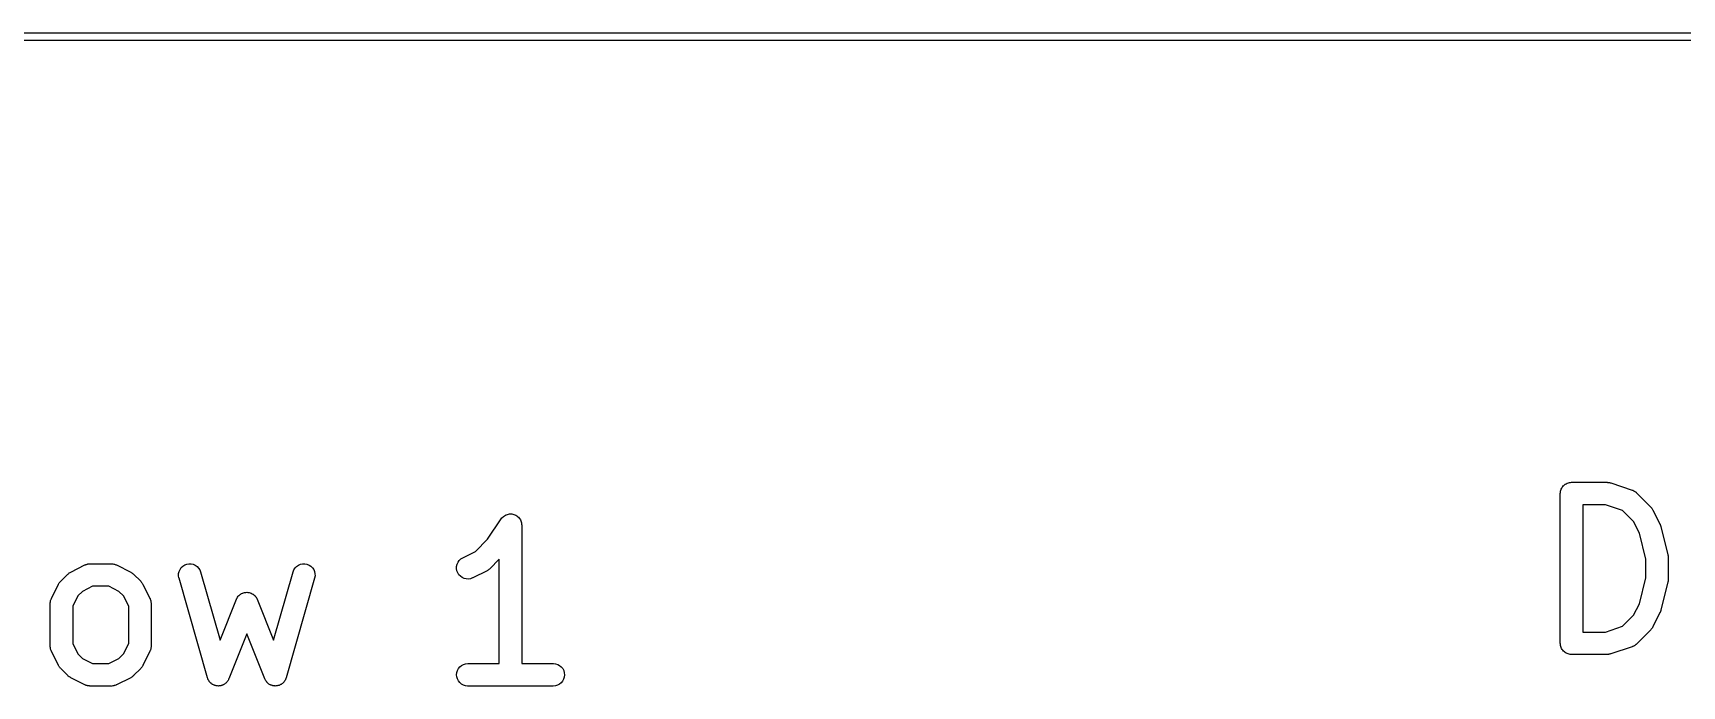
# Model space of a CAD drawing. Extents: x 47 to 146.1, y -90.2 to -39.3.
# Drawn here: x 83.76 to 94.77, y -43.71 to -39.34 of the extents above; entities that cross this region are included whole.
import ezdxf

# ---------------------------------------------------------------- set-up
doc = ezdxf.new("R2010")
doc.units = 0
doc.header["$MEASUREMENT"] = 0
doc.layers.add('BLACK', color=7, linetype='CONTINUOUS')

msp = doc.modelspace()

# ---------------------------------------------------------------- linework, layer by layer
at = {"layer": 'BLACK', "linetype": 'CONTINUOUS'}
for p, q in [((46.9912, -39.345), (146.049, -39.345)), ((146.025, -39.395), (47.015, -39.395)), ((93.9607, -42.4207), (93.9615, -42.4137)), ((93.9615, -42.4137), (93.9622, -42.4067)), ((93.9622, -42.4067), (93.9623, -42.4064)), ((93.9623, -42.4064), (93.9624, -42.4062)), ((93.9624, -42.4062), (93.9645, -42.3995)), ((93.9645, -42.3995), (93.9666, -42.3927)), ((93.9666, -42.3927), (93.9667, -42.3924)), ((93.9667, -42.3924), (93.9668, -42.3922)), ((93.9668, -42.3922), (93.9702, -42.386)), ((93.9702, -42.386), (93.9735, -42.3798)), ((93.9735, -42.3798), (93.9737, -42.3796)), ((93.9737, -42.3796), (93.9738, -42.3794)), ((93.9738, -42.3794), (93.9784, -42.374)), ((93.9784, -42.374), (93.9829, -42.3685)), ((93.9829, -42.3685), (93.9831, -42.3684)), ((93.9831, -42.3684), (93.9832, -42.3682)), ((93.9832, -42.3682), (93.9887, -42.3638)), ((93.9887, -42.3638), (93.9942, -42.3593)), ((93.9942, -42.3593), (93.9944, -42.3592)), ((93.9944, -42.3592), (93.9946, -42.359)), ((93.9946, -42.359), (94.0009, -42.3557)), ((94.0009, -42.3557), (94.0071, -42.3524)), ((94.0071, -42.3524), (94.0074, -42.3523)), ((94.0074, -42.3523), (94.0076, -42.3522)), ((94.0076, -42.3522), (94.0144, -42.3502)), ((94.0144, -42.3502), (94.0211, -42.3482)), ((94.0211, -42.3482), (94.0214, -42.3481)), ((94.0214, -42.3481), (94.0217, -42.3481)), ((94.0217, -42.3481), (94.0287, -42.3474)), ((94.0287, -42.3474), (94.0357, -42.3467)), ((94.0357, -42.3467), (94.2738, -42.3467)), ((94.2738, -42.3467), (94.2749, -42.3468)), ((94.2749, -42.3468), (94.279, -42.3472)), ((94.279, -42.3472), (94.2833, -42.3473)), ((94.2833, -42.3473), (94.2863, -42.348)), ((94.2863, -42.348), (94.2894, -42.3484)), ((94.2894, -42.3484), (94.2934, -42.3497)), ((94.2934, -42.3497), (94.2975, -42.3506)), ((94.2975, -42.3506), (94.4404, -42.3982)), ((94.4404, -42.3982), (94.4414, -42.3986)), ((94.4414, -42.3986), (94.4434, -42.3995)), ((94.4434, -42.3995), (94.4455, -42.4001)), ((94.4455, -42.4001), (94.45, -42.4025)), ((94.45, -42.4025), (94.4547, -42.4047)), ((94.4547, -42.4047), (94.4564, -42.406)), ((94.4564, -42.406), (94.4584, -42.407)), ((94.4584, -42.407), (94.4624, -42.4103)), ((94.4624, -42.4103), (94.4665, -42.4133)), ((94.4665, -42.4133), (94.468, -42.4149)), ((94.468, -42.4149), (94.4697, -42.4163)), ((93.9607, -42.4212), (93.9607, -42.4207)), ((93.9607, -42.4217), (93.9607, -42.4212)), ((93.9607, -42.4212), (93.9607, -42.4212)), ((93.9607, -42.4212), (93.9607, -42.4212)), ((93.9607, -43.4217), (93.9607, -42.4217)), ((94.1107, -42.4967), (94.1107, -43.3467)), ((94.2616, -42.4967), (94.1107, -42.4967)), ((94.3762, -42.5349), (94.2616, -42.4967)), ((94.4697, -42.4163), (94.5649, -42.5116)), ((94.5649, -42.5116), (94.5657, -42.5123)), ((94.5657, -42.5123), (94.5683, -42.5156)), ((94.5683, -42.5156), (94.5712, -42.5187)), ((94.5712, -42.5187), (94.5729, -42.5213)), ((94.5729, -42.5213), (94.5748, -42.5238)), ((94.5748, -42.5238), (94.5767, -42.5275)), ((86.7936, -42.7275), (86.8847, -42.5908)), ((86.8847, -42.5908), (86.8853, -42.59)), ((86.8853, -42.5899), (86.89, -42.5843)), ((86.8853, -42.59), (86.8853, -42.5899)), ((86.8853, -42.59), (86.8853, -42.59)), ((86.8853, -42.59), (86.8853, -42.59)), ((86.89, -42.5843), (86.8947, -42.5788)), ((86.8947, -42.5788), (86.8948, -42.5787)), ((86.8947, -42.5788), (86.8947, -42.5788)), ((86.8948, -42.5787), (86.9006, -42.574)), ((86.9006, -42.574), (86.9061, -42.5696)), ((86.9061, -42.5696), (86.9061, -42.5696)), ((86.9061, -42.5696), (86.9062, -42.5696)), ((86.9062, -42.5696), (86.913, -42.566)), ((86.913, -42.566), (86.919, -42.5628)), ((86.919, -42.5628), (86.9191, -42.5628)), ((86.9191, -42.5628), (86.9192, -42.5628)), ((86.9192, -42.5628), (86.9264, -42.5607)), ((86.9264, -42.5607), (86.9331, -42.5587)), ((86.9331, -42.5587), (86.9331, -42.5587)), ((86.9331, -42.5587), (86.9332, -42.5587)), ((86.9332, -42.5587), (86.9404, -42.558)), ((86.9404, -42.558), (86.9477, -42.5574)), ((86.9477, -42.5574), (86.9478, -42.5574)), ((86.9477, -42.5574), (86.9477, -42.5574)), ((86.9478, -42.5574), (86.9553, -42.5582)), ((86.9553, -42.5582), (86.9622, -42.5589)), ((86.9622, -42.5589), (86.9623, -42.5589)), ((86.9623, -42.5589), (86.9623, -42.5589)), ((86.9623, -42.5589), (86.9697, -42.5612)), ((86.9697, -42.5612), (86.9762, -42.5632)), ((86.9762, -42.5632), (86.9763, -42.5633)), ((86.9763, -42.5633), (86.9763, -42.5633)), ((86.9763, -42.5633), (86.9828, -42.5668)), ((86.9828, -42.5668), (86.9891, -42.5702)), ((86.9891, -42.5702), (86.9891, -42.5702)), ((86.9891, -42.5702), (86.9892, -42.5703)), ((86.9892, -42.5703), (86.9948, -42.5749)), ((86.9948, -42.5749), (87.0004, -42.5795)), ((87.0004, -42.5795), (87.0004, -42.5796)), ((87.0004, -42.5796), (87.0004, -42.5796)), ((87.0004, -42.5796), (87.0053, -42.5855)), ((87.0053, -42.5855), (87.0096, -42.5909)), ((87.0096, -42.5909), (87.0096, -42.5909)), ((87.0096, -42.5909), (87.0097, -42.591)), ((87.0097, -42.591), (87.0134, -42.5979)), ((87.0134, -42.5979), (87.0165, -42.6038)), ((87.0165, -42.6038), (87.0165, -42.6039)), ((87.0165, -42.6039), (87.0165, -42.6039)), ((87.0165, -42.6039), (87.0186, -42.611)), ((87.0186, -42.611), (87.0207, -42.6178)), ((87.0207, -42.6178), (87.0207, -42.6179)), ((87.0207, -42.6179), (87.0207, -42.6179)), ((87.0207, -42.6179), (87.0214, -42.6253)), ((87.0214, -42.6253), (87.0221, -42.6324)), ((87.0221, -42.6324), (87.0221, -43.5574)), ((94.4503, -42.609), (94.3762, -42.5349)), ((94.4888, -42.686), (94.4503, -42.609)), ((94.5767, -42.5275), (94.579, -42.5311)), ((94.579, -42.5311), (94.6266, -42.6263)), ((94.6266, -42.6263), (94.6271, -42.6272)), ((94.6271, -42.6272), (94.6272, -42.6276)), ((94.6272, -42.6276), (94.6274, -42.6279)), ((94.6274, -42.6279), (94.6297, -42.6345)), ((94.6297, -42.6345), (94.6321, -42.641)), ((86.7122, -42.8088), (86.7936, -42.7275)), ((94.5321, -42.8596), (94.4888, -42.686)), ((94.6321, -42.641), (94.6322, -42.6413)), ((94.6322, -42.6413), (94.6323, -42.6417)), ((94.6323, -42.6417), (94.6799, -42.8321)), ((86.6155, -42.8588), (86.6279, -42.851)), ((86.6279, -42.851), (86.7122, -42.8088)), ((94.6799, -42.8321), (94.6801, -42.8331)), ((94.6801, -42.8331), (94.6803, -42.8345)), ((94.6803, -42.8345), (94.6807, -42.8357)), ((94.6807, -42.8357), (94.6813, -42.8417)), ((94.6813, -42.8417), (94.6821, -42.8477)), ((94.6821, -42.8477), (94.682, -42.849)), ((94.682, -42.849), (94.6821, -42.8503)), ((94.6821, -42.8503), (94.6821, -42.9932)), ((83.9417, -43.0079), (83.9893, -42.9603)), ((83.9893, -42.9603), (83.9901, -42.9596)), ((83.9901, -42.9596), (83.9934, -42.9569)), ((83.9934, -42.9569), (83.9964, -42.954)), ((83.9964, -42.954), (83.9991, -42.9524)), ((83.9991, -42.9524), (84.0015, -42.9504)), ((84.0015, -42.9504), (84.0053, -42.9485)), ((84.0053, -42.9485), (84.0088, -42.9463)), ((84.0088, -42.9463), (84.1041, -42.8986)), ((84.1041, -42.8986), (84.105, -42.8982)), ((84.105, -42.8982), (84.1071, -42.8974)), ((84.1071, -42.8974), (84.109, -42.8964)), ((84.109, -42.8964), (84.114, -42.8949)), ((84.114, -42.8949), (84.1188, -42.8931)), ((84.1188, -42.8931), (84.1209, -42.8928)), ((84.1209, -42.8928), (84.1231, -42.8921)), ((84.1231, -42.8921), (84.1282, -42.8916)), ((84.1282, -42.8916), (84.1332, -42.8908)), ((84.1332, -42.8908), (84.1354, -42.8909)), ((84.1354, -42.8909), (84.1376, -42.8907)), ((84.1376, -42.8907), (84.2805, -42.8907)), ((84.2805, -42.8907), (84.2815, -42.8907)), ((84.2815, -42.8907), (84.2837, -42.891)), ((84.2837, -42.891), (84.2859, -42.8909)), ((84.2859, -42.8909), (84.291, -42.8918)), ((84.291, -42.8918), (84.2961, -42.8924)), ((84.2961, -42.8924), (84.2982, -42.893)), ((84.2982, -42.893), (84.3003, -42.8934)), ((84.3003, -42.8934), (84.3051, -42.8952)), ((84.3051, -42.8952), (84.31, -42.8968)), ((84.31, -42.8968), (84.312, -42.8978)), ((84.312, -42.8978), (84.314, -42.8986)), ((84.314, -42.8986), (84.4093, -42.9463)), ((84.4093, -42.9463), (84.4102, -42.9467)), ((84.4102, -42.9467), (84.4137, -42.949)), ((84.4137, -42.949), (84.4174, -42.951)), ((84.4174, -42.951), (84.4198, -42.953)), ((84.4198, -42.953), (84.4225, -42.9547)), ((84.4225, -42.9547), (84.4255, -42.9576)), ((84.4255, -42.9576), (84.4287, -42.9603)), ((84.4287, -42.9603), (84.4764, -43.0079)), ((84.7295, -42.9709), (84.7299, -42.9562)), ((84.7299, -42.9562), (84.7331, -42.942)), ((84.7331, -42.942), (84.7391, -42.9286)), ((84.7391, -42.9286), (84.7476, -42.9167)), ((84.7476, -42.9167), (84.7582, -42.9066)), ((84.7582, -42.9066), (84.7705, -42.8987)), ((84.7705, -42.8987), (84.7842, -42.8935)), ((84.7842, -42.8935), (84.7986, -42.8909)), ((84.7986, -42.8909), (84.8132, -42.8912)), ((84.8132, -42.8912), (84.8275, -42.8944)), ((84.8275, -42.8944), (84.8409, -42.9003)), ((84.8409, -42.9003), (84.8529, -42.9086)), ((84.8529, -42.9086), (84.8631, -42.9192)), ((84.8631, -42.9192), (84.871, -42.9315)), ((84.871, -42.9315), (84.8764, -42.9451)), ((84.8764, -42.9451), (85.0066, -43.4008)), ((85.3639, -43.4008), (85.4941, -42.9451)), ((85.4941, -42.9451), (85.4944, -42.9441)), ((85.4944, -42.9441), (85.4999, -42.9306)), ((85.4999, -42.9306), (85.508, -42.9184)), ((85.508, -42.9184), (85.5183, -42.908)), ((85.5183, -42.908), (85.5305, -42.8998)), ((85.5305, -42.8998), (85.5439, -42.8941)), ((85.5439, -42.8941), (85.5583, -42.8911)), ((85.5583, -42.8911), (85.5729, -42.891)), ((85.5729, -42.891), (85.5873, -42.8937)), ((85.5873, -42.8937), (85.6009, -42.8992)), ((85.6009, -42.8992), (85.6131, -42.9072)), ((85.6131, -42.9072), (85.6236, -42.9174)), ((85.6236, -42.9174), (85.6319, -42.9295)), ((85.6319, -42.9295), (85.6377, -42.943)), ((85.6377, -42.943), (85.6407, -42.9573)), ((85.6407, -42.9573), (85.6409, -42.9719)), ((86.5866, -42.923), (86.5871, -42.9084)), ((86.589, -42.9375), (86.5866, -42.923)), ((86.5871, -42.9084), (86.5904, -42.8941)), ((86.5941, -42.9512), (86.589, -42.9375)), ((86.5904, -42.8941), (86.5964, -42.8808)), ((86.6018, -42.9636), (86.5941, -42.9512)), ((86.5964, -42.8808), (86.6049, -42.8689)), ((86.6118, -42.9743), (86.6018, -42.9636)), ((86.6049, -42.8689), (86.6155, -42.8588)), ((86.7902, -42.9376), (86.695, -42.9852)), ((86.7938, -42.9353), (86.7902, -42.9376)), ((86.7975, -42.9334), (86.7938, -42.9353)), ((86.8, -42.9314), (86.7975, -42.9334)), ((86.8026, -42.9298), (86.8, -42.9314)), ((86.8057, -42.9269), (86.8026, -42.9298)), ((86.809, -42.9242), (86.8057, -42.9269)), ((86.8097, -42.9235), (86.809, -42.9242)), ((86.8721, -42.8611), (86.8097, -42.9235)), ((86.8721, -43.5574), (86.8721, -42.8611)), ((94.5321, -42.9839), (94.5321, -42.8596)), ((83.8801, -43.1226), (83.9277, -43.0274)), ((83.9277, -43.0274), (83.9282, -43.0265)), ((83.9282, -43.0265), (83.9304, -43.0229)), ((83.9304, -43.0229), (83.9324, -43.0192)), ((83.9324, -43.0192), (83.9344, -43.0168)), ((83.9344, -43.0168), (83.9361, -43.0142)), ((83.9361, -43.0142), (83.9391, -43.0112)), ((83.9391, -43.0112), (83.9417, -43.0079)), ((84.0868, -43.075), (84.0564, -43.1054)), ((84.1553, -43.0407), (84.0868, -43.075)), ((84.2628, -43.0407), (84.1553, -43.0407)), ((84.3313, -43.075), (84.2628, -43.0407)), ((84.3617, -43.1054), (84.3313, -43.075)), ((84.4764, -43.0079), (84.4771, -43.0087)), ((84.4771, -43.0087), (84.4797, -43.012)), ((84.4797, -43.012), (84.4826, -43.015)), ((84.4826, -43.015), (84.4843, -43.0177)), ((84.4843, -43.0177), (84.4862, -43.0201)), ((84.4862, -43.0201), (84.4882, -43.0238)), ((84.4882, -43.0238), (84.4904, -43.0274)), ((84.4904, -43.0274), (84.538, -43.1226)), ((84.7319, -42.9853), (84.7295, -42.9709)), ((84.7322, -42.9863), (84.7319, -42.9853)), ((84.9226, -43.653), (84.7322, -42.9863)), ((85.6383, -42.9863), (85.4478, -43.653)), ((85.6409, -42.9719), (85.6383, -42.9863)), ((86.6237, -42.9829), (86.6118, -42.9743)), ((86.637, -42.989), (86.6237, -42.9829)), ((86.6512, -42.9924), (86.637, -42.989)), ((86.6658, -42.993), (86.6512, -42.9924)), ((86.6803, -42.9907), (86.6658, -42.993)), ((86.694, -42.9856), (86.6803, -42.9907)), ((86.695, -42.9852), (86.694, -42.9856)), ((94.4888, -43.1575), (94.5321, -42.9839)), ((94.6799, -43.0114), (94.6323, -43.2018)), ((94.6801, -43.01), (94.6799, -43.0114)), ((94.6805, -43.0088), (94.6801, -43.01)), ((94.6812, -43.0028), (94.6805, -43.0088)), ((94.6821, -42.9969), (94.6812, -43.0028)), ((94.6821, -42.9942), (94.682, -42.9955)), ((94.682, -42.9955), (94.6821, -42.9969)), ((94.6821, -42.9932), (94.6821, -42.9942)), ((83.8721, -43.1551), (83.8724, -43.1529)), ((83.8721, -43.1562), (83.8721, -43.1551)), ((83.8721, -43.4419), (83.8721, -43.1562)), ((83.8723, -43.1507), (83.8732, -43.1457)), ((83.8724, -43.1529), (83.8723, -43.1507)), ((83.8732, -43.1457), (83.8738, -43.1406)), ((83.8738, -43.1406), (83.8744, -43.1385)), ((83.8744, -43.1385), (83.8748, -43.1363)), ((83.8748, -43.1363), (83.8767, -43.1315)), ((83.8767, -43.1315), (83.8782, -43.1266)), ((83.8782, -43.1266), (83.8793, -43.1247)), ((83.8793, -43.1247), (83.8801, -43.1226)), ((84.0564, -43.1054), (84.0221, -43.1739)), ((84.0221, -43.1739), (84.0221, -43.4242)), ((84.396, -43.1739), (84.3617, -43.1054)), ((84.396, -43.4242), (84.396, -43.1739)), ((84.538, -43.1226), (84.5385, -43.1236)), ((84.5385, -43.1236), (84.5393, -43.1257)), ((84.5393, -43.1257), (84.5403, -43.1276)), ((84.5403, -43.1276), (84.5418, -43.1325)), ((84.5418, -43.1325), (84.5435, -43.1373)), ((84.5435, -43.1373), (84.5439, -43.1395)), ((84.5439, -43.1395), (84.5445, -43.1416)), ((84.5445, -43.1416), (84.545, -43.1467)), ((84.545, -43.1467), (84.5458, -43.1518)), ((84.5458, -43.1518), (84.5457, -43.154)), ((84.5457, -43.154), (84.546, -43.1562)), ((84.546, -43.1562), (84.546, -43.4419)), ((85.0066, -43.4008), (85.1156, -43.1283)), ((85.1156, -43.1283), (85.116, -43.1274)), ((85.116, -43.1274), (85.1164, -43.1267)), ((85.1164, -43.1267), (85.1166, -43.1259)), ((85.1166, -43.1259), (85.1198, -43.1202)), ((85.1198, -43.1202), (85.1229, -43.1145)), ((85.1229, -43.1145), (85.1234, -43.1139)), ((85.1234, -43.1139), (85.1238, -43.1132)), ((85.1238, -43.1132), (85.1281, -43.1082)), ((85.1281, -43.1082), (85.1322, -43.1032)), ((85.1322, -43.1032), (85.1328, -43.1027)), ((85.1328, -43.1027), (85.1333, -43.1021)), ((85.1333, -43.1021), (85.1385, -43.098)), ((85.1385, -43.098), (85.1435, -43.0939)), ((85.1435, -43.0939), (85.1442, -43.0935)), ((85.1442, -43.0935), (85.1448, -43.093)), ((85.1448, -43.093), (85.1506, -43.09)), ((85.1506, -43.09), (85.1564, -43.0869)), ((85.1564, -43.0869), (85.1572, -43.0867)), ((85.1572, -43.0867), (85.1579, -43.0864)), ((85.1579, -43.0864), (85.1642, -43.0846)), ((85.1642, -43.0846), (85.1704, -43.0827)), ((85.1704, -43.0827), (85.1712, -43.0826)), ((85.1712, -43.0826), (85.172, -43.0824)), ((85.172, -43.0824), (85.1785, -43.0819)), ((85.1785, -43.0819), (85.185, -43.0812)), ((85.185, -43.0812), (85.1858, -43.0813)), ((85.1858, -43.0813), (85.1865, -43.0812)), ((85.1865, -43.0812), (85.193, -43.0819)), ((85.193, -43.0819), (85.1996, -43.0826)), ((85.1996, -43.0826), (85.2003, -43.0828)), ((85.2003, -43.0828), (85.2011, -43.0829)), ((85.2011, -43.0829), (85.2073, -43.0849)), ((85.2073, -43.0849), (85.2136, -43.0867)), ((85.2136, -43.0867), (85.2143, -43.0871)), ((85.2143, -43.0871), (85.215, -43.0874)), ((85.215, -43.0874), (85.2207, -43.0905)), ((85.2207, -43.0905), (85.2265, -43.0936)), ((85.2265, -43.0936), (85.2271, -43.0941)), ((85.2271, -43.0941), (85.2278, -43.0945)), ((85.2278, -43.0945), (85.2328, -43.0987)), ((85.2328, -43.0987), (85.2379, -43.1028)), ((85.2379, -43.1028), (85.2384, -43.1034)), ((85.2384, -43.1034), (85.239, -43.1039)), ((85.239, -43.1039), (85.2431, -43.109)), ((85.2431, -43.109), (85.2473, -43.114)), ((85.2473, -43.114), (85.2476, -43.1147)), ((85.2476, -43.1147), (85.2481, -43.1153)), ((85.2481, -43.1153), (85.2511, -43.1211)), ((85.2511, -43.1211), (85.2543, -43.1269)), ((85.2543, -43.1269), (85.2545, -43.1276)), ((85.2545, -43.1276), (85.2549, -43.1283)), ((85.2549, -43.1283), (85.3639, -43.4008)), ((94.4503, -43.2345), (94.4888, -43.1575)), ((94.3762, -43.3086), (94.4503, -43.2345)), ((94.6266, -43.2172), (94.579, -43.3124)), ((94.6267, -43.2169), (94.6266, -43.2172)), ((94.6269, -43.2166), (94.6267, -43.2169)), ((94.6293, -43.2101), (94.6269, -43.2166)), ((94.6318, -43.2035), (94.6293, -43.2101)), ((94.6319, -43.2032), (94.6318, -43.2035)), ((94.632, -43.2029), (94.6319, -43.2032)), ((94.6323, -43.2018), (94.632, -43.2029)), ((85.1852, -43.3581), (85.0644, -43.6602)), ((85.3061, -43.6602), (85.1852, -43.3581)), ((94.1107, -43.3467), (94.2616, -43.3467)), ((94.2616, -43.3467), (94.3762, -43.3086)), ((94.5649, -43.3319), (94.4697, -43.4272)), ((94.5676, -43.3287), (94.5649, -43.3319)), ((94.5705, -43.3256), (94.5676, -43.3287)), ((94.5722, -43.323), (94.5705, -43.3256)), ((94.5742, -43.3206), (94.5722, -43.323)), ((94.5762, -43.3169), (94.5742, -43.3206)), ((94.5785, -43.3134), (94.5762, -43.3169)), ((94.579, -43.3124), (94.5785, -43.3134)), ((83.8724, -43.4441), (83.8721, -43.4419)), ((83.8723, -43.4463), (83.8724, -43.4441)), ((83.8731, -43.4514), (83.8723, -43.4463)), ((83.8736, -43.4565), (83.8731, -43.4514)), ((83.8742, -43.4586), (83.8736, -43.4565)), ((83.8746, -43.4608), (83.8742, -43.4586)), ((83.8763, -43.4656), (83.8746, -43.4608)), ((83.8778, -43.4705), (83.8763, -43.4656)), ((83.8788, -43.4724), (83.8778, -43.4705)), ((83.8796, -43.4745), (83.8788, -43.4724)), ((83.8801, -43.4754), (83.8796, -43.4745)), ((83.9277, -43.5707), (83.8801, -43.4754)), ((84.0221, -43.4242), (84.0564, -43.4927)), ((84.0564, -43.4927), (84.0868, -43.5231)), ((84.3313, -43.5231), (84.3617, -43.4927)), ((84.3617, -43.4927), (84.396, -43.4242)), ((84.538, -43.4754), (84.4904, -43.5707)), ((84.5388, -43.4734), (84.538, -43.4754)), ((84.5399, -43.4714), (84.5388, -43.4734)), ((84.5414, -43.4666), (84.5399, -43.4714)), ((84.5433, -43.4618), (84.5414, -43.4666)), ((84.5436, -43.4596), (84.5433, -43.4618)), ((84.5443, -43.4575), (84.5436, -43.4596)), ((84.5449, -43.4524), (84.5443, -43.4575)), ((84.5458, -43.4474), (84.5449, -43.4524)), ((84.5459, -43.443), (84.5457, -43.4451)), ((84.5457, -43.4451), (84.5458, -43.4474)), ((84.546, -43.4419), (84.5459, -43.443)), ((93.9614, -43.4288), (93.9607, -43.4217)), ((93.962, -43.4358), (93.9614, -43.4288)), ((93.9621, -43.4361), (93.962, -43.4358)), ((93.9621, -43.4363), (93.9621, -43.4361)), ((93.9642, -43.4431), (93.9621, -43.4363)), ((93.9662, -43.4498), (93.9642, -43.4431)), ((93.9663, -43.4501), (93.9662, -43.4498)), ((93.9664, -43.4503), (93.9663, -43.4501)), ((93.9696, -43.4565), (93.9664, -43.4503)), ((93.973, -43.4628), (93.9696, -43.4565)), ((93.9731, -43.463), (93.973, -43.4628)), ((93.9732, -43.4632), (93.9731, -43.463)), ((93.9777, -43.4688), (93.9732, -43.4632)), ((93.9821, -43.4742), (93.9777, -43.4688)), ((93.9823, -43.4744), (93.9821, -43.4742)), ((93.9825, -43.4746), (93.9823, -43.4744)), ((93.9879, -43.4791), (93.9825, -43.4746)), ((93.9933, -43.4836), (93.9879, -43.4791)), ((93.9936, -43.4838), (93.9933, -43.4836)), ((93.9938, -43.4839), (93.9936, -43.4838)), ((94, -43.4873), (93.9938, -43.4839)), ((94.0062, -43.4907), (94, -43.4873)), ((94.0064, -43.4908), (94.0062, -43.4907)), ((94.0066, -43.4909), (94.0064, -43.4908)), ((94.0134, -43.493), (94.0066, -43.4909)), ((94.0201, -43.4951), (94.0134, -43.493)), ((94.0204, -43.4951), (94.0201, -43.4951)), ((94.0206, -43.4952), (94.0204, -43.4951)), ((94.0276, -43.4959), (94.0206, -43.4952)), ((94.0347, -43.4967), (94.0276, -43.4959)), ((94.0352, -43.4967), (94.0347, -43.4967)), ((94.0357, -43.4967), (94.0352, -43.4967)), ((94.0352, -43.4967), (94.0352, -43.4967)), ((94.0352, -43.4967), (94.0352, -43.4967)), ((94.2738, -43.4967), (94.0357, -43.4967)), ((94.278, -43.4963), (94.2738, -43.4967)), ((94.2822, -43.4963), (94.278, -43.4963)), ((94.2853, -43.4956), (94.2822, -43.4963)), ((94.2884, -43.4953), (94.2853, -43.4956)), ((94.2924, -43.4941), (94.2884, -43.4953)), ((94.2965, -43.4932), (94.2924, -43.4941)), ((94.2975, -43.4929), (94.2965, -43.4932)), ((94.4404, -43.4453), (94.2975, -43.4929)), ((94.4424, -43.4444), (94.4404, -43.4453)), ((94.4445, -43.4438), (94.4424, -43.4444)), ((94.4491, -43.4414), (94.4445, -43.4438)), ((94.4538, -43.4393), (94.4491, -43.4414)), ((94.4556, -43.438), (94.4538, -43.4393)), ((94.4575, -43.437), (94.4556, -43.438)), ((94.4615, -43.4338), (94.4575, -43.437)), ((94.4657, -43.4309), (94.4615, -43.4338)), ((94.4672, -43.4293), (94.4657, -43.4309)), ((94.469, -43.4279), (94.4672, -43.4293)), ((94.4697, -43.4272), (94.469, -43.4279)), ((83.9299, -43.5743), (83.9277, -43.5707)), ((83.9319, -43.578), (83.9299, -43.5743)), ((83.9338, -43.5804), (83.9319, -43.578)), ((83.9355, -43.5831), (83.9338, -43.5804)), ((83.9384, -43.5861), (83.9355, -43.5831)), ((83.941, -43.5894), (83.9384, -43.5861)), ((83.9417, -43.5902), (83.941, -43.5894)), ((83.9893, -43.6378), (83.9417, -43.5902)), ((84.0868, -43.5231), (84.1553, -43.5574)), ((84.1553, -43.5574), (84.2628, -43.5574)), ((84.2628, -43.5574), (84.3313, -43.5231)), ((84.4764, -43.5902), (84.4287, -43.6378)), ((84.479, -43.5869), (84.4764, -43.5902)), ((84.482, -43.5839), (84.479, -43.5869)), ((84.4837, -43.5813), (84.482, -43.5839)), ((84.4857, -43.5789), (84.4837, -43.5813)), ((84.4876, -43.5752), (84.4857, -43.5789)), ((84.4899, -43.5716), (84.4876, -43.5752)), ((84.4904, -43.5707), (84.4899, -43.5716)), ((86.5864, -43.6319), (86.588, -43.6173)), ((86.588, -43.6173), (86.5923, -43.6033)), ((86.5923, -43.6033), (86.5992, -43.5904)), ((86.5992, -43.5904), (86.6086, -43.5792)), ((86.6086, -43.5792), (86.6199, -43.5699)), ((86.6199, -43.5699), (86.6328, -43.563)), ((86.6328, -43.563), (86.6469, -43.5588)), ((86.6469, -43.5588), (86.6614, -43.5574)), ((86.6614, -43.5574), (86.8721, -43.5574)), ((87.0221, -43.5574), (87.2329, -43.5574)), ((87.2329, -43.5574), (87.2339, -43.5574)), ((87.2339, -43.5574), (87.2484, -43.559)), ((87.2484, -43.559), (87.2624, -43.5634)), ((87.2624, -43.5634), (87.2752, -43.5705)), ((87.2752, -43.5705), (87.2864, -43.5799)), ((87.2864, -43.5799), (87.2956, -43.5913)), ((87.2956, -43.5913), (87.3024, -43.6043)), ((87.3024, -43.6043), (87.3065, -43.6183)), ((87.3065, -43.6183), (87.3079, -43.6329)), ((83.9926, -43.6405), (83.9893, -43.6378)), ((83.9956, -43.6434), (83.9926, -43.6405)), ((83.9982, -43.6451), (83.9956, -43.6434)), ((84.0007, -43.6471), (83.9982, -43.6451)), ((84.0044, -43.6491), (84.0007, -43.6471)), ((84.0079, -43.6514), (84.0044, -43.6491)), ((84.0088, -43.6518), (84.0079, -43.6514)), ((84.1041, -43.6995), (84.0088, -43.6518)), ((84.1061, -43.7003), (84.1041, -43.6995)), ((84.1081, -43.7013), (84.1061, -43.7003)), ((84.113, -43.7029), (84.1081, -43.7013)), ((84.1177, -43.7047), (84.113, -43.7029)), ((84.1199, -43.7051), (84.1177, -43.7047)), ((84.122, -43.7057), (84.1199, -43.7051)), ((84.1271, -43.7063), (84.122, -43.7057)), ((84.1322, -43.7072), (84.1271, -43.7063)), ((84.1344, -43.7071), (84.1322, -43.7072)), ((84.1366, -43.7074), (84.1344, -43.7071)), ((84.1376, -43.7074), (84.1366, -43.7074)), ((84.2805, -43.7074), (84.1376, -43.7074)), ((84.2827, -43.7072), (84.2805, -43.7074)), ((84.2849, -43.7073), (84.2827, -43.7072)), ((84.2899, -43.7065), (84.2849, -43.7073)), ((84.295, -43.706), (84.2899, -43.7065)), ((84.2972, -43.7053), (84.295, -43.706)), ((84.2993, -43.705), (84.2972, -43.7053)), ((84.3041, -43.7032), (84.2993, -43.705)), ((84.3091, -43.7017), (84.3041, -43.7032)), ((84.311, -43.7007), (84.3091, -43.7017)), ((84.3131, -43.6999), (84.311, -43.7007)), ((84.314, -43.6995), (84.3131, -43.6999)), ((84.4093, -43.6518), (84.314, -43.6995)), ((84.4128, -43.6496), (84.4093, -43.6518)), ((84.4166, -43.6477), (84.4128, -43.6496)), ((84.419, -43.6457), (84.4166, -43.6477)), ((84.4216, -43.6441), (84.419, -43.6457)), ((84.4247, -43.6412), (84.4216, -43.6441)), ((84.428, -43.6385), (84.4247, -43.6412)), ((84.4287, -43.6378), (84.428, -43.6385)), ((84.9243, -43.6573), (84.9226, -43.653)), ((84.9257, -43.6617), (84.9243, -43.6573)), ((84.927, -43.6641), (84.9257, -43.6617)), ((84.928, -43.6666), (84.927, -43.6641)), ((84.9305, -43.6705), (84.928, -43.6666)), ((84.9327, -43.6745), (84.9305, -43.6705)), ((84.9345, -43.6766), (84.9327, -43.6745)), ((84.9359, -43.6789), (84.9345, -43.6766)), ((84.9391, -43.6822), (84.9359, -43.6789)), ((84.9421, -43.6858), (84.9391, -43.6822)), ((84.9442, -43.6875), (84.9421, -43.6858)), ((84.9461, -43.6894), (84.9442, -43.6875)), ((84.9499, -43.6921), (84.9461, -43.6894)), ((84.9535, -43.695), (84.9499, -43.6921)), ((84.9559, -43.6963), (84.9535, -43.695)), ((84.9581, -43.6978), (84.9559, -43.6963)), ((84.9623, -43.6997), (84.9581, -43.6978)), ((84.9664, -43.7018), (84.9623, -43.6997)), ((84.969, -43.7026), (84.9664, -43.7018)), ((84.9715, -43.7037), (84.969, -43.7026)), ((84.976, -43.7047), (84.9715, -43.7037)), ((84.9804, -43.706), (84.976, -43.7047)), ((84.9832, -43.7063), (84.9804, -43.706)), ((84.9858, -43.7068), (84.9832, -43.7063)), ((84.9904, -43.7069), (84.9858, -43.7068)), ((84.995, -43.7074), (84.9904, -43.7069)), ((84.9977, -43.7071), (84.995, -43.7074)), ((85.0004, -43.7072), (84.9977, -43.7071)), ((85.005, -43.7064), (85.0004, -43.7072)), ((85.0096, -43.7059), (85.005, -43.7064)), ((85.0122, -43.7051), (85.0096, -43.7059)), ((85.0149, -43.7046), (85.0122, -43.7051)), ((85.0192, -43.703), (85.0149, -43.7046)), ((85.0236, -43.7016), (85.0192, -43.703)), ((85.026, -43.7003), (85.0236, -43.7016)), ((85.0285, -43.6994), (85.026, -43.7003)), ((85.0324, -43.6969), (85.0285, -43.6994)), ((85.0365, -43.6947), (85.0324, -43.6969)), ((85.0386, -43.693), (85.0365, -43.6947)), ((85.0409, -43.6915), (85.0386, -43.693)), ((85.0442, -43.6883), (85.0409, -43.6915)), ((85.0478, -43.6854), (85.0442, -43.6883)), ((85.0495, -43.6833), (85.0478, -43.6854)), ((85.0515, -43.6814), (85.0495, -43.6833)), ((85.0542, -43.6777), (85.0515, -43.6814)), ((85.0571, -43.6741), (85.0542, -43.6777)), ((85.0584, -43.6717), (85.0571, -43.6741)), ((85.0599, -43.6695), (85.0584, -43.6717)), ((85.0618, -43.6653), (85.0599, -43.6695)), ((85.064, -43.6612), (85.0618, -43.6653)), ((85.0644, -43.6602), (85.064, -43.6612)), ((85.3082, -43.6643), (85.3061, -43.6602)), ((85.31, -43.6686), (85.3082, -43.6643)), ((85.3116, -43.6708), (85.31, -43.6686)), ((85.3128, -43.6732), (85.3116, -43.6708)), ((85.3157, -43.6768), (85.3128, -43.6732)), ((85.3183, -43.6806), (85.3157, -43.6768)), ((85.3203, -43.6825), (85.3183, -43.6806)), ((85.3219, -43.6847), (85.3203, -43.6825)), ((85.3255, -43.6876), (85.3219, -43.6847)), ((85.3288, -43.6909), (85.3255, -43.6876)), ((85.3311, -43.6924), (85.3288, -43.6909)), ((85.3331, -43.6941), (85.3311, -43.6924)), ((85.3372, -43.6964), (85.3331, -43.6941)), ((85.341, -43.6989), (85.3372, -43.6964)), ((85.3435, -43.6999), (85.341, -43.6989)), ((85.3459, -43.7012), (85.3435, -43.6999)), ((85.3503, -43.7026), (85.3459, -43.7012)), ((85.3546, -43.7043), (85.3503, -43.7026)), ((85.3573, -43.7049), (85.3546, -43.7043)), ((85.3599, -43.7057), (85.3573, -43.7049)), ((85.3644, -43.7062), (85.3599, -43.7057)), ((85.369, -43.7071), (85.3644, -43.7062)), ((85.3717, -43.7071), (85.369, -43.7071)), ((85.3744, -43.7074), (85.3717, -43.7071)), ((85.379, -43.707), (85.3744, -43.7074)), ((85.3836, -43.707), (85.379, -43.707)), ((85.3863, -43.7064), (85.3836, -43.707)), ((85.389, -43.7062), (85.3863, -43.7064)), ((85.3934, -43.7049), (85.389, -43.7062)), ((85.398, -43.704), (85.3934, -43.7049)), ((85.4005, -43.7029), (85.398, -43.704)), ((85.4031, -43.7022), (85.4005, -43.7029)), ((85.4072, -43.7001), (85.4031, -43.7022)), ((85.4114, -43.6983), (85.4072, -43.7001)), ((85.4137, -43.6968), (85.4114, -43.6983)), ((85.4161, -43.6956), (85.4137, -43.6968)), ((85.4198, -43.6927), (85.4161, -43.6956)), ((85.4236, -43.6901), (85.4198, -43.6927)), ((85.4255, -43.6882), (85.4236, -43.6901)), ((85.4276, -43.6865), (85.4255, -43.6882)), ((85.4306, -43.683), (85.4276, -43.6865)), ((85.4339, -43.6797), (85.4306, -43.683)), ((85.4354, -43.6775), (85.4339, -43.6797)), ((85.4372, -43.6754), (85.4354, -43.6775)), ((85.4394, -43.6714), (85.4372, -43.6754)), ((85.442, -43.6675), (85.4394, -43.6714)), ((85.443, -43.665), (85.442, -43.6675)), ((85.4443, -43.6626), (85.443, -43.665)), ((85.4458, -43.6583), (85.4443, -43.6626)), ((85.4475, -43.654), (85.4458, -43.6583)), ((85.4478, -43.653), (85.4475, -43.654)), ((86.5878, -43.6464), (86.5864, -43.6319)), ((86.5919, -43.6605), (86.5878, -43.6464)), ((86.5987, -43.6734), (86.5919, -43.6605)), ((86.6078, -43.6849), (86.5987, -43.6734)), ((86.6191, -43.6943), (86.6078, -43.6849)), ((86.6319, -43.7013), (86.6191, -43.6943)), ((86.6458, -43.7057), (86.6319, -43.7013)), ((86.6604, -43.7074), (86.6458, -43.7057)), ((86.6614, -43.7074), (86.6604, -43.7074)), ((87.2329, -43.7074), (86.6614, -43.7074)), ((87.2474, -43.706), (87.2329, -43.7074)), ((87.2614, -43.7017), (87.2474, -43.706)), ((87.2744, -43.6948), (87.2614, -43.7017)), ((87.2857, -43.6856), (87.2744, -43.6948)), ((87.295, -43.6743), (87.2857, -43.6856)), ((87.302, -43.6614), (87.295, -43.6743)), ((87.3063, -43.6475), (87.302, -43.6614)), ((87.3079, -43.6329), (87.3063, -43.6475))]:
    msp.add_line(p, q, dxfattribs=at)

doc.saveas('drawing.dxf')
